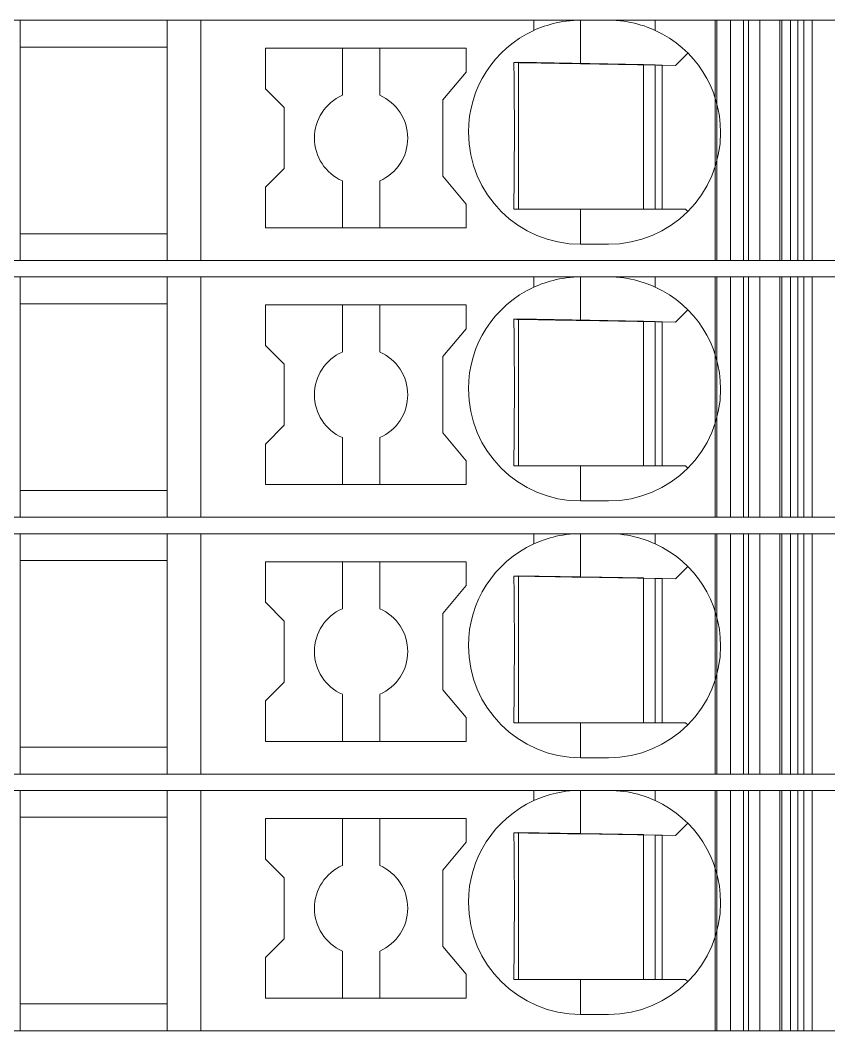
# Model space of a CAD drawing. Header units: millimetres. Extents: x 0 to 2100, y 0 to 1485.
# Drawn here: x 1258.05 to 1275.37, y 469.85 to 491.5 of the extents above; entities that cross this region are included whole.
import ezdxf
from ezdxf.enums import TextEntityAlignment as Align

# ---------------------------------------------------------------- set-up
doc = ezdxf.new("R2010")
doc.units = ezdxf.units.MM
for name, color, linetype, lineweight in [('EPLAN309', 5, 'Continuous', 5), ('EPLAN493', 5, 'Continuous', 5), ('MAIN-1', 7, 'Continuous', 5), ('MAIN-2', 7, 'Continuous', 5)]:
    doc.layers.add(name, color=color, linetype=linetype, lineweight=lineweight)
doc.styles.add('Tahoma', font='')
doc.styles.get('Tahoma').set_extended_font_data('Tahoma')

# ---------------------------------------------------------------- blocks, each defined once
blk = doc.blocks.new('EPLSYM_LibrarySPECIAL_Symbol12_Variant0_Placement8_56')
at = {"layer": 'EPLAN309', "lineweight": 13, "ltscale": 20}
blk.add_lwpolyline([(0, -5.15), (68.15, -5.15), (68.15, 0), (0, 0)], close=True, dxfattribs=at)
at = {"layer": 'EPLAN493', "color": 5, "style": 'Tahoma'}
blk.add_attdef('17_20450', text='', height=2.93475, dxfattribs=at).set_placement((0, -27.293475), align=Align.MIDDLE_RIGHT)
blk = doc.blocks.new('EPLSYM_LibrarySPECIAL_Symbol12_Variant0_Placement8_57')
at = {"layer": 'EPLAN309', "lineweight": 13, "ltscale": 20}
blk.add_lwpolyline([(0, -5.15), (68.15, -5.15), (68.15, 0), (0, 0)], close=True, dxfattribs=at)
at = {"layer": 'EPLAN493', "color": 5, "style": 'Tahoma'}
blk.add_attdef('17_20450', text='', height=2.93475, dxfattribs=at).set_placement((0, -27.293475), align=Align.MIDDLE_RIGHT)
blk = doc.blocks.new('EPLSYM_LibrarySPECIAL_Symbol12_Variant0_Placement8_58')
at = {"layer": 'EPLAN309', "lineweight": 13, "ltscale": 20}
blk.add_lwpolyline([(0, -5.15), (68.15, -5.15), (68.15, 0), (0, 0)], close=True, dxfattribs=at)
at = {"layer": 'EPLAN493', "color": 5, "style": 'Tahoma'}
blk.add_attdef('17_20450', text='', height=2.93475, dxfattribs=at).set_placement((0, -27.293475), align=Align.MIDDLE_RIGHT)
blk = doc.blocks.new('EPLSYM_LibrarySPECIAL_Symbol12_Variant0_Placement8_59')
at = {"layer": 'EPLAN309', "lineweight": 13, "ltscale": 20}
blk.add_lwpolyline([(0, -5.15), (68.15, -5.15), (68.15, 0), (0, 0)], close=True, dxfattribs=at)
at = {"layer": 'EPLAN493', "color": 5, "style": 'Tahoma'}
blk.add_attdef('17_20450', text='', height=2.93475, dxfattribs=at).set_placement((0, -27.293475), align=Align.MIDDLE_RIGHT)

msp = doc.modelspace()

# ---------------------------------------------------------------- linework, layer by layer
at = {"layer": 'MAIN-1'}
for p, q in [((1258.05, 491.5), (1261.2, 491.5)), ((1258.05, 491.5), (1258.05, 486.35)), ((1261.919, 491.5), (1261.2, 491.5)), ((1261.2, 486.35), (1261.2, 491.5)), ((1269.05, 491.5), (1261.919, 491.5)), ((1261.919, 491.5), (1261.919, 486.35)), ((1269.05, 491.5), (1270.05, 491.5)), ((1269.05, 491.282), (1269.05, 491.5)), ((1269.601, 491.458), (1269.531, 491.443)), ((1269.673, 491.47), (1269.601, 491.458)), ((1269.746, 491.481), (1269.673, 491.47)), ((1269.821, 491.489), (1269.746, 491.481)), ((1269.897, 491.495), (1269.821, 491.489)), ((1269.973, 491.499), (1269.897, 491.495)), ((1270.05, 491.5), (1269.973, 491.499)), ((1270.05, 490.568), (1270.05, 491.5)), ((1270.05, 491.5), (1270.65, 491.5)), ((1270.65, 491.5), (1270.732, 491.499)), ((1271.65, 491.5), (1270.65, 491.5)), ((1270.732, 491.499), (1270.814, 491.494)), ((1270.814, 491.494), (1270.896, 491.487)), ((1270.896, 491.487), (1270.975, 491.478)), ((1270.975, 491.478), (1271.053, 491.466)), ((1271.053, 491.466), (1271.13, 491.452)), ((1271.65, 491.5), (1274.704, 491.5)), ((1271.65, 491.282), (1271.65, 491.5)), ((1274.832, 491.5), (1274.704, 491.5)), ((1274.704, 486.35), (1274.704, 491.5)), ((1274.832, 491.5), (1275.367, 491.5)), ((1274.832, 486.35), (1274.832, 491.5)), ((1269.102, 491.305), (1269.05, 491.282)), ((1269.156, 491.327), (1269.102, 491.305)), ((1269.213, 491.349), (1269.156, 491.327)), ((1269.272, 491.37), (1269.213, 491.349)), ((1269.333, 491.39), (1269.272, 491.37)), ((1269.397, 491.409), (1269.333, 491.39)), ((1269.463, 491.427), (1269.397, 491.409)), ((1269.531, 491.443), (1269.463, 491.427)), ((1271.13, 491.452), (1271.204, 491.435)), ((1271.204, 491.435), (1271.275, 491.417)), ((1271.275, 491.417), (1271.345, 491.397)), ((1271.345, 491.397), (1271.411, 491.376)), ((1271.411, 491.376), (1271.475, 491.354)), ((1271.475, 491.354), (1271.536, 491.331)), ((1271.536, 491.331), (1271.594, 491.306)), ((1271.594, 491.306), (1271.65, 491.282)), ((1258.05, 490.925), (1261.2, 490.925)), ((1263.3, 490.9), (1263.3, 490.029)), ((1263.3, 490.9), (1267.6, 490.9)), ((1264.95, 490.9), (1264.95, 489.892)), ((1265.75, 489.892), (1265.75, 490.9)), ((1267.6, 490.389), (1267.6, 490.9)), ((1268.624, 490.592), (1268.625, 490.522)), ((1268.685, 490.591), (1268.624, 490.592)), ((1268.746, 490.59), (1268.685, 490.591)), ((1268.721, 490.591), (1268.721, 487.45)), ((1268.809, 490.589), (1268.746, 490.59)), ((1268.873, 490.588), (1268.809, 490.589)), ((1272.083, 490.533), (1272.347, 490.797)), ((1267.1, 489.793), (1267.6, 490.389)), ((1268.625, 490.522), (1268.625, 490.45)), ((1268.625, 490.45), (1268.626, 490.377)), ((1268.626, 490.377), (1268.627, 490.303)), ((1268.937, 490.587), (1268.873, 490.588)), ((1269.003, 490.586), (1268.937, 490.587)), ((1269.071, 490.585), (1269.003, 490.586)), ((1269.14, 490.584), (1269.071, 490.585)), ((1269.21, 490.582), (1269.14, 490.584)), ((1269.283, 490.581), (1269.21, 490.582)), ((1269.358, 490.58), (1269.283, 490.581)), ((1269.435, 490.579), (1269.358, 490.58)), ((1269.514, 490.577), (1269.435, 490.579)), ((1269.597, 490.576), (1269.514, 490.577)), ((1269.682, 490.575), (1269.597, 490.576)), ((1269.771, 490.573), (1269.682, 490.575)), ((1269.862, 490.571), (1269.771, 490.573)), ((1269.955, 490.57), (1269.862, 490.571)), ((1270.05, 490.568), (1269.955, 490.57)), ((1270.05, 490.568), (1272.083, 490.533)), ((1271.4, 490.545), (1271.4, 487.45)), ((1271.65, 487.45), (1271.65, 490.54)), ((1271.8, 490.538), (1271.8, 487.45)), ((1268.627, 490.303), (1268.628, 490.227)), ((1268.628, 490.227), (1268.628, 490.149)), ((1263.7, 489.629), (1263.3, 490.029)), ((1268.628, 490.149), (1268.629, 490.07)), ((1268.629, 490.07), (1268.63, 489.988)), ((1268.63, 489.988), (1268.63, 489.904)), ((1267.1, 489.793), (1267.1, 488.157)), ((1268.63, 489.904), (1268.631, 489.817)), ((1268.631, 489.817), (1268.631, 489.726)), ((1268.631, 489.726), (1268.632, 489.632)), ((1263.7, 489.629), (1263.7, 488.321)), ((1268.632, 489.632), (1268.633, 489.534)), ((1268.633, 489.534), (1268.633, 489.431)), ((1268.633, 489.431), (1268.633, 489.324)), ((1268.633, 489.324), (1268.633, 489.213)), ((1268.633, 489.213), (1268.634, 489.1)), ((1268.634, 489.1), (1268.633, 488.979)), ((1268.633, 488.979), (1268.633, 488.861)), ((1268.633, 488.861), (1268.633, 488.747)), ((1268.633, 488.747), (1268.632, 488.638)), ((1268.632, 488.534), (1268.631, 488.434)), ((1268.631, 488.434), (1268.631, 488.339)), ((1268.632, 488.638), (1268.632, 488.534)), ((1263.7, 488.321), (1263.3, 487.921)), ((1268.63, 488.248), (1268.629, 488.159)), ((1268.631, 488.339), (1268.63, 488.248)), ((1264.95, 488.058), (1264.95, 487.05)), ((1265.75, 488.058), (1265.75, 487.05)), ((1267.1, 488.157), (1267.6, 487.561)), ((1268.629, 488.159), (1268.628, 488.073)), ((1268.628, 488.073), (1268.628, 487.99)), ((1263.3, 487.921), (1263.3, 487.05)), ((1268.626, 487.829), (1268.625, 487.75)), ((1268.627, 487.908), (1268.626, 487.829)), ((1268.628, 487.99), (1268.627, 487.908)), ((1267.6, 487.05), (1267.6, 487.561)), ((1268.624, 487.598), (1268.623, 487.524)), ((1268.625, 487.75), (1268.624, 487.674)), ((1268.624, 487.674), (1268.624, 487.598)), ((1268.623, 487.524), (1268.622, 487.45)), ((1268.622, 487.45), (1268.683, 487.45)), ((1268.683, 487.45), (1268.746, 487.45)), ((1268.746, 487.45), (1268.809, 487.45)), ((1268.809, 487.45), (1268.873, 487.45)), ((1268.873, 487.45), (1268.939, 487.45)), ((1268.939, 487.45), (1269.005, 487.45)), ((1269.005, 487.45), (1269.074, 487.45)), ((1269.074, 487.45), (1269.144, 487.45)), ((1269.144, 487.45), (1269.215, 487.45)), ((1269.215, 487.45), (1269.289, 487.45)), ((1269.289, 487.45), (1269.364, 487.45)), ((1269.364, 487.45), (1269.442, 487.45)), ((1269.442, 487.45), (1269.522, 487.45)), ((1269.522, 487.45), (1269.605, 487.45)), ((1269.605, 487.45), (1269.69, 487.45)), ((1269.69, 487.45), (1269.778, 487.45)), ((1269.778, 487.45), (1269.867, 487.45)), ((1269.867, 487.45), (1269.958, 487.45)), ((1269.958, 487.45), (1270.05, 487.45)), ((1270.05, 487.45), (1272.3, 487.45)), ((1270.05, 487.45), (1270.05, 486.7)), ((1272.347, 487.403), (1272.3, 487.45)), ((1258.05, 486.925), (1261.2, 486.925)), ((1267.6, 487.05), (1263.3, 487.05)), ((1270.65, 486.7), (1270.05, 486.7)), ((1258.05, 486.35), (1261.2, 486.35)), ((1261.919, 486.35), (1261.2, 486.35)), ((1261.919, 486.35), (1274.704, 486.35)), ((1273.544, 486.35), (1273.544, 486.35)), ((1273.65, 486.35), (1273.65, 486.35)), ((1274.832, 486.35), (1274.704, 486.35)), ((1274.832, 486.35), (1275.367, 486.35)), ((1258.05, 486), (1261.2, 486)), ((1258.05, 486), (1258.05, 480.85)), ((1261.919, 486), (1261.2, 486)), ((1261.2, 480.85), (1261.2, 486)), ((1269.05, 486), (1261.919, 486)), ((1261.919, 486), (1261.919, 480.85)), ((1269.05, 486), (1270.05, 486)), ((1269.05, 485.782), (1269.05, 486)), ((1269.156, 485.827), (1269.102, 485.805)), ((1269.213, 485.849), (1269.156, 485.827)), ((1269.272, 485.87), (1269.213, 485.849)), ((1269.333, 485.89), (1269.272, 485.87)), ((1269.397, 485.909), (1269.333, 485.89)), ((1269.463, 485.927), (1269.397, 485.909)), ((1269.531, 485.943), (1269.463, 485.927)), ((1269.601, 485.958), (1269.531, 485.943)), ((1269.673, 485.97), (1269.601, 485.958)), ((1269.746, 485.981), (1269.673, 485.97)), ((1269.821, 485.989), (1269.746, 485.981)), ((1269.897, 485.995), (1269.821, 485.989)), ((1269.973, 485.999), (1269.897, 485.995)), ((1270.05, 486), (1269.973, 485.999)), ((1270.05, 485.068), (1270.05, 486)), ((1270.05, 486), (1270.65, 486)), ((1270.65, 486), (1270.732, 485.999)), ((1271.65, 486), (1270.65, 486)), ((1270.732, 485.999), (1270.814, 485.994)), ((1270.814, 485.994), (1270.896, 485.987)), ((1270.896, 485.987), (1270.975, 485.978)), ((1270.975, 485.978), (1271.053, 485.966)), ((1271.053, 485.966), (1271.13, 485.952)), ((1271.13, 485.952), (1271.204, 485.935)), ((1271.204, 485.935), (1271.275, 485.917)), ((1271.275, 485.917), (1271.345, 485.897)), ((1271.345, 485.897), (1271.411, 485.876)), ((1271.411, 485.876), (1271.475, 485.854)), ((1271.475, 485.854), (1271.536, 485.831)), ((1271.536, 485.831), (1271.594, 485.806)), ((1271.65, 486), (1274.704, 486)), ((1271.65, 485.782), (1271.65, 486)), ((1274.832, 486), (1274.704, 486)), ((1274.704, 480.85), (1274.704, 486)), ((1274.832, 486), (1275.367, 486)), ((1274.832, 480.85), (1274.832, 486)), ((1269.102, 485.805), (1269.05, 485.782)), ((1271.594, 485.806), (1271.65, 485.782)), ((1258.05, 485.425), (1261.2, 485.425)), ((1263.3, 485.4), (1263.3, 484.529)), ((1263.3, 485.4), (1267.6, 485.4)), ((1264.95, 485.4), (1264.95, 484.392)), ((1265.75, 484.392), (1265.75, 485.4)), ((1267.6, 484.889), (1267.6, 485.4)), ((1272.083, 485.033), (1272.347, 485.297)), ((1268.624, 485.092), (1268.625, 485.022)), ((1268.685, 485.091), (1268.624, 485.092)), ((1268.625, 485.022), (1268.625, 484.95)), ((1268.746, 485.09), (1268.685, 485.091)), ((1268.721, 485.091), (1268.721, 481.95)), ((1268.809, 485.089), (1268.746, 485.09)), ((1268.873, 485.088), (1268.809, 485.089)), ((1268.937, 485.087), (1268.873, 485.088)), ((1269.003, 485.086), (1268.937, 485.087)), ((1269.071, 485.085), (1269.003, 485.086)), ((1269.14, 485.084), (1269.071, 485.085)), ((1269.21, 485.082), (1269.14, 485.084)), ((1269.283, 485.081), (1269.21, 485.082)), ((1269.358, 485.08), (1269.283, 485.081)), ((1269.435, 485.079), (1269.358, 485.08)), ((1269.514, 485.077), (1269.435, 485.079)), ((1269.597, 485.076), (1269.514, 485.077)), ((1269.682, 485.075), (1269.597, 485.076)), ((1269.771, 485.073), (1269.682, 485.075)), ((1269.862, 485.071), (1269.771, 485.073)), ((1269.955, 485.07), (1269.862, 485.071)), ((1270.05, 485.068), (1269.955, 485.07)), ((1270.05, 485.068), (1272.083, 485.033)), ((1271.4, 485.045), (1271.4, 481.95)), ((1271.65, 481.95), (1271.65, 485.04)), ((1271.8, 485.038), (1271.8, 481.95)), ((1267.1, 484.293), (1267.6, 484.889)), ((1268.625, 484.95), (1268.626, 484.877)), ((1268.626, 484.877), (1268.627, 484.803)), ((1268.627, 484.803), (1268.628, 484.727)), ((1263.7, 484.129), (1263.3, 484.529)), ((1268.628, 484.727), (1268.628, 484.649)), ((1268.628, 484.649), (1268.629, 484.57)), ((1268.629, 484.57), (1268.63, 484.488)), ((1268.63, 484.488), (1268.63, 484.404)), ((1268.63, 484.404), (1268.631, 484.317)), ((1268.631, 484.317), (1268.631, 484.226)), ((1263.7, 484.129), (1263.7, 482.821)), ((1267.1, 484.293), (1267.1, 482.657)), ((1268.631, 484.226), (1268.632, 484.132)), ((1268.632, 484.132), (1268.633, 484.034)), ((1268.633, 484.034), (1268.633, 483.931)), ((1268.633, 483.931), (1268.633, 483.824)), ((1268.633, 483.824), (1268.633, 483.713)), ((1268.633, 483.713), (1268.634, 483.6)), ((1268.634, 483.6), (1268.633, 483.479)), ((1268.633, 483.479), (1268.633, 483.361)), ((1268.633, 483.247), (1268.632, 483.138)), ((1268.633, 483.361), (1268.633, 483.247)), ((1268.632, 483.034), (1268.631, 482.934)), ((1268.632, 483.138), (1268.632, 483.034)), ((1263.7, 482.821), (1263.3, 482.421)), ((1268.631, 482.839), (1268.63, 482.748)), ((1268.631, 482.934), (1268.631, 482.839)), ((1267.1, 482.657), (1267.6, 482.061)), ((1268.629, 482.659), (1268.628, 482.573)), ((1268.63, 482.748), (1268.629, 482.659)), ((1263.3, 482.421), (1263.3, 481.55)), ((1264.95, 482.558), (1264.95, 481.55)), ((1265.75, 482.558), (1265.75, 481.55)), ((1268.627, 482.408), (1268.626, 482.329)), ((1268.628, 482.49), (1268.627, 482.408)), ((1268.628, 482.573), (1268.628, 482.49)), ((1268.625, 482.25), (1268.624, 482.174)), ((1268.624, 482.174), (1268.624, 482.098)), ((1268.626, 482.329), (1268.625, 482.25)), ((1267.6, 481.55), (1267.6, 482.061)), ((1268.623, 482.024), (1268.622, 481.95)), ((1268.622, 481.95), (1268.683, 481.95)), ((1268.624, 482.098), (1268.623, 482.024)), ((1268.683, 481.95), (1268.746, 481.95)), ((1268.746, 481.95), (1268.809, 481.95)), ((1268.809, 481.95), (1268.873, 481.95)), ((1268.873, 481.95), (1268.939, 481.95)), ((1268.939, 481.95), (1269.005, 481.95)), ((1269.005, 481.95), (1269.074, 481.95)), ((1269.074, 481.95), (1269.144, 481.95)), ((1269.144, 481.95), (1269.215, 481.95)), ((1269.215, 481.95), (1269.289, 481.95)), ((1269.289, 481.95), (1269.364, 481.95)), ((1269.364, 481.95), (1269.442, 481.95)), ((1269.442, 481.95), (1269.522, 481.95)), ((1269.522, 481.95), (1269.605, 481.95)), ((1269.605, 481.95), (1269.69, 481.95)), ((1269.69, 481.95), (1269.778, 481.95)), ((1269.778, 481.95), (1269.867, 481.95)), ((1269.867, 481.95), (1269.958, 481.95)), ((1269.958, 481.95), (1270.05, 481.95)), ((1270.05, 481.95), (1272.3, 481.95)), ((1270.05, 481.95), (1270.05, 481.2)), ((1272.347, 481.903), (1272.3, 481.95)), ((1267.6, 481.55), (1263.3, 481.55)), ((1258.05, 481.425), (1261.2, 481.425)), ((1270.65, 481.2), (1270.05, 481.2)), ((1258.05, 480.85), (1261.2, 480.85)), ((1261.919, 480.85), (1261.2, 480.85)), ((1261.919, 480.85), (1274.704, 480.85)), ((1273.544, 480.85), (1273.544, 480.85)), ((1273.65, 480.85), (1273.65, 480.85)), ((1274.832, 480.85), (1274.704, 480.85)), ((1274.832, 480.85), (1275.367, 480.85)), ((1258.05, 480.5), (1261.2, 480.5)), ((1258.05, 480.5), (1258.05, 475.35)), ((1261.919, 480.5), (1261.2, 480.5)), ((1261.2, 475.35), (1261.2, 480.5)), ((1269.05, 480.5), (1261.919, 480.5)), ((1261.919, 480.5), (1261.919, 475.35)), ((1269.05, 480.5), (1270.05, 480.5)), ((1269.05, 480.282), (1269.05, 480.5)), ((1269.463, 480.427), (1269.397, 480.409)), ((1269.531, 480.443), (1269.463, 480.427)), ((1269.601, 480.458), (1269.531, 480.443)), ((1269.673, 480.47), (1269.601, 480.458)), ((1269.746, 480.481), (1269.673, 480.47)), ((1269.821, 480.489), (1269.746, 480.481)), ((1269.897, 480.495), (1269.821, 480.489)), ((1269.973, 480.499), (1269.897, 480.495)), ((1270.05, 480.5), (1269.973, 480.499)), ((1270.05, 479.568), (1270.05, 480.5)), ((1270.05, 480.5), (1270.65, 480.5)), ((1270.65, 480.5), (1270.732, 480.499)), ((1271.65, 480.5), (1270.65, 480.5)), ((1270.732, 480.499), (1270.814, 480.494)), ((1270.814, 480.494), (1270.896, 480.487)), ((1270.896, 480.487), (1270.975, 480.478)), ((1270.975, 480.478), (1271.053, 480.466)), ((1271.053, 480.466), (1271.13, 480.452)), ((1271.13, 480.452), (1271.204, 480.435)), ((1271.204, 480.435), (1271.275, 480.417)), ((1271.275, 480.417), (1271.345, 480.397)), ((1271.65, 480.5), (1274.704, 480.5)), ((1271.65, 480.282), (1271.65, 480.5)), ((1274.832, 480.5), (1274.704, 480.5)), ((1274.704, 475.35), (1274.704, 480.5)), ((1274.832, 480.5), (1275.367, 480.5)), ((1274.832, 475.35), (1274.832, 480.5)), ((1269.102, 480.305), (1269.05, 480.282)), ((1269.156, 480.327), (1269.102, 480.305)), ((1269.213, 480.349), (1269.156, 480.327)), ((1269.272, 480.37), (1269.213, 480.349)), ((1269.333, 480.39), (1269.272, 480.37)), ((1269.397, 480.409), (1269.333, 480.39)), ((1271.345, 480.397), (1271.411, 480.376)), ((1271.411, 480.376), (1271.475, 480.354)), ((1271.475, 480.354), (1271.536, 480.331)), ((1271.536, 480.331), (1271.594, 480.306)), ((1271.594, 480.306), (1271.65, 480.282)), ((1258.05, 479.925), (1261.2, 479.925)), ((1263.3, 479.9), (1263.3, 479.029)), ((1263.3, 479.9), (1267.6, 479.9)), ((1264.95, 479.9), (1264.95, 478.892)), ((1265.75, 478.892), (1265.75, 479.9)), ((1267.6, 479.389), (1267.6, 479.9)), ((1272.083, 479.533), (1272.347, 479.797)), ((1268.624, 479.592), (1268.625, 479.522)), ((1268.685, 479.591), (1268.624, 479.592)), ((1268.746, 479.59), (1268.685, 479.591)), ((1268.721, 479.591), (1268.721, 476.45)), ((1268.809, 479.589), (1268.746, 479.59)), ((1268.873, 479.588), (1268.809, 479.589)), ((1268.937, 479.587), (1268.873, 479.588)), ((1269.003, 479.586), (1268.937, 479.587)), ((1269.071, 479.585), (1269.003, 479.586)), ((1269.14, 479.584), (1269.071, 479.585)), ((1269.21, 479.582), (1269.14, 479.584)), ((1269.283, 479.581), (1269.21, 479.582)), ((1269.358, 479.58), (1269.283, 479.581)), ((1269.435, 479.579), (1269.358, 479.58)), ((1269.514, 479.577), (1269.435, 479.579)), ((1269.597, 479.576), (1269.514, 479.577)), ((1269.682, 479.575), (1269.597, 479.576)), ((1269.771, 479.573), (1269.682, 479.575)), ((1269.862, 479.571), (1269.771, 479.573)), ((1269.955, 479.57), (1269.862, 479.571)), ((1270.05, 479.568), (1269.955, 479.57)), ((1270.05, 479.568), (1272.083, 479.533)), ((1267.1, 478.793), (1267.6, 479.389)), ((1268.625, 479.522), (1268.625, 479.45)), ((1268.625, 479.45), (1268.626, 479.377)), ((1268.626, 479.377), (1268.627, 479.303)), ((1271.4, 479.545), (1271.4, 476.45)), ((1271.65, 476.45), (1271.65, 479.54)), ((1271.8, 479.538), (1271.8, 476.45)), ((1268.627, 479.303), (1268.628, 479.227)), ((1268.628, 479.227), (1268.628, 479.149)), ((1268.628, 479.149), (1268.629, 479.07)), ((1263.7, 478.629), (1263.3, 479.029)), ((1268.629, 479.07), (1268.63, 478.988)), ((1268.63, 478.988), (1268.63, 478.904)), ((1268.63, 478.904), (1268.631, 478.817)), ((1267.1, 478.793), (1267.1, 477.157)), ((1268.631, 478.817), (1268.631, 478.726)), ((1268.631, 478.726), (1268.632, 478.632)), ((1263.7, 478.629), (1263.7, 477.321)), ((1268.632, 478.632), (1268.633, 478.534)), ((1268.633, 478.534), (1268.633, 478.431)), ((1268.633, 478.431), (1268.633, 478.324)), ((1268.633, 478.324), (1268.633, 478.213)), ((1268.633, 478.213), (1268.634, 478.1)), ((1268.634, 478.1), (1268.633, 477.979)), ((1268.633, 477.979), (1268.633, 477.861)), ((1268.633, 477.861), (1268.633, 477.747)), ((1268.633, 477.747), (1268.632, 477.638)), ((1268.632, 477.638), (1268.632, 477.534)), ((1268.632, 477.534), (1268.631, 477.434)), ((1268.631, 477.434), (1268.631, 477.339)), ((1263.7, 477.321), (1263.3, 476.921)), ((1268.63, 477.248), (1268.629, 477.159)), ((1268.631, 477.339), (1268.63, 477.248)), ((1264.95, 477.058), (1264.95, 476.05)), ((1265.75, 477.058), (1265.75, 476.05)), ((1267.1, 477.157), (1267.6, 476.561)), ((1268.628, 476.99), (1268.627, 476.908)), ((1268.629, 477.159), (1268.628, 477.073)), ((1268.628, 477.073), (1268.628, 476.99)), ((1263.3, 476.921), (1263.3, 476.05)), ((1268.625, 476.75), (1268.624, 476.674)), ((1268.626, 476.829), (1268.625, 476.75)), ((1268.627, 476.908), (1268.626, 476.829)), ((1267.6, 476.05), (1267.6, 476.561)), ((1268.623, 476.524), (1268.622, 476.45)), ((1268.624, 476.598), (1268.623, 476.524)), ((1268.624, 476.674), (1268.624, 476.598)), ((1268.622, 476.45), (1268.683, 476.45)), ((1268.683, 476.45), (1268.746, 476.45)), ((1268.746, 476.45), (1268.809, 476.45)), ((1268.809, 476.45), (1268.873, 476.45)), ((1268.873, 476.45), (1268.939, 476.45)), ((1268.939, 476.45), (1269.005, 476.45)), ((1269.005, 476.45), (1269.074, 476.45)), ((1269.074, 476.45), (1269.144, 476.45)), ((1269.144, 476.45), (1269.215, 476.45)), ((1269.215, 476.45), (1269.289, 476.45)), ((1269.289, 476.45), (1269.364, 476.45)), ((1269.364, 476.45), (1269.442, 476.45)), ((1269.442, 476.45), (1269.522, 476.45)), ((1269.522, 476.45), (1269.605, 476.45)), ((1269.605, 476.45), (1269.69, 476.45)), ((1269.69, 476.45), (1269.778, 476.45)), ((1269.778, 476.45), (1269.867, 476.45)), ((1269.867, 476.45), (1269.958, 476.45)), ((1269.958, 476.45), (1270.05, 476.45)), ((1270.05, 476.45), (1272.3, 476.45)), ((1270.05, 476.45), (1270.05, 475.7)), ((1272.347, 476.403), (1272.3, 476.45)), ((1258.05, 475.925), (1261.2, 475.925)), ((1267.6, 476.05), (1263.3, 476.05)), ((1270.65, 475.7), (1270.05, 475.7)), ((1258.05, 475.35), (1261.2, 475.35)), ((1261.919, 475.35), (1261.2, 475.35)), ((1261.919, 475.35), (1274.704, 475.35)), ((1273.544, 475.35), (1273.544, 475.35)), ((1273.65, 475.35), (1273.65, 475.35)), ((1274.832, 475.35), (1274.704, 475.35)), ((1274.832, 475.35), (1275.367, 475.35)), ((1258.05, 475), (1261.2, 475)), ((1258.05, 475), (1258.05, 469.85)), ((1261.919, 475), (1261.2, 475)), ((1261.2, 469.85), (1261.2, 475)), ((1269.05, 475), (1261.919, 475)), ((1261.919, 475), (1261.919, 469.85)), ((1269.05, 475), (1270.05, 475)), ((1269.05, 474.782), (1269.05, 475)), ((1269.102, 474.805), (1269.05, 474.782)), ((1269.156, 474.827), (1269.102, 474.805)), ((1269.213, 474.849), (1269.156, 474.827)), ((1269.272, 474.87), (1269.213, 474.849)), ((1269.333, 474.89), (1269.272, 474.87)), ((1269.397, 474.909), (1269.333, 474.89)), ((1269.463, 474.927), (1269.397, 474.909)), ((1269.531, 474.943), (1269.463, 474.927)), ((1269.601, 474.958), (1269.531, 474.943)), ((1269.673, 474.97), (1269.601, 474.958)), ((1269.746, 474.981), (1269.673, 474.97)), ((1269.821, 474.989), (1269.746, 474.981)), ((1269.897, 474.995), (1269.821, 474.989)), ((1269.973, 474.999), (1269.897, 474.995)), ((1270.05, 475), (1269.973, 474.999)), ((1270.05, 474.068), (1270.05, 475)), ((1270.05, 475), (1270.65, 475)), ((1270.65, 475), (1270.732, 474.999)), ((1271.65, 475), (1270.65, 475)), ((1270.732, 474.999), (1270.814, 474.994)), ((1270.814, 474.994), (1270.896, 474.987)), ((1270.896, 474.987), (1270.975, 474.978)), ((1270.975, 474.978), (1271.053, 474.966)), ((1271.053, 474.966), (1271.13, 474.952)), ((1271.13, 474.952), (1271.204, 474.935)), ((1271.204, 474.935), (1271.275, 474.917)), ((1271.275, 474.917), (1271.345, 474.897)), ((1271.345, 474.897), (1271.411, 474.876)), ((1271.411, 474.876), (1271.475, 474.854)), ((1271.475, 474.854), (1271.536, 474.831)), ((1271.536, 474.831), (1271.594, 474.806)), ((1271.594, 474.806), (1271.65, 474.782)), ((1271.65, 475), (1274.704, 475)), ((1271.65, 474.782), (1271.65, 475)), ((1274.832, 475), (1274.704, 475)), ((1274.704, 469.85), (1274.704, 475)), ((1274.832, 475), (1275.367, 475)), ((1274.832, 469.85), (1274.832, 475)), ((1258.05, 474.425), (1261.2, 474.425)), ((1263.3, 474.4), (1263.3, 473.529)), ((1263.3, 474.4), (1267.6, 474.4)), ((1264.95, 474.4), (1264.95, 473.392)), ((1265.75, 473.392), (1265.75, 474.4)), ((1267.6, 473.889), (1267.6, 474.4)), ((1272.083, 474.033), (1272.347, 474.297)), ((1268.624, 474.092), (1268.625, 474.022)), ((1268.685, 474.091), (1268.624, 474.092)), ((1268.625, 474.022), (1268.625, 473.95)), ((1268.625, 473.95), (1268.626, 473.877)), ((1268.746, 474.09), (1268.685, 474.091)), ((1268.721, 474.091), (1268.721, 470.95)), ((1268.809, 474.089), (1268.746, 474.09)), ((1268.873, 474.088), (1268.809, 474.089)), ((1268.937, 474.087), (1268.873, 474.088)), ((1269.003, 474.086), (1268.937, 474.087)), ((1269.071, 474.085), (1269.003, 474.086)), ((1269.14, 474.084), (1269.071, 474.085)), ((1269.21, 474.082), (1269.14, 474.084)), ((1269.283, 474.081), (1269.21, 474.082)), ((1269.358, 474.08), (1269.283, 474.081)), ((1269.435, 474.079), (1269.358, 474.08)), ((1269.514, 474.077), (1269.435, 474.079)), ((1269.597, 474.076), (1269.514, 474.077)), ((1269.682, 474.075), (1269.597, 474.076)), ((1269.771, 474.073), (1269.682, 474.075)), ((1269.862, 474.071), (1269.771, 474.073)), ((1269.955, 474.07), (1269.862, 474.071)), ((1270.05, 474.068), (1269.955, 474.07)), ((1270.05, 474.068), (1272.083, 474.033)), ((1271.4, 474.045), (1271.4, 470.95)), ((1271.65, 470.95), (1271.65, 474.04)), ((1271.8, 474.038), (1271.8, 470.95)), ((1267.1, 473.293), (1267.6, 473.889)), ((1268.626, 473.877), (1268.627, 473.803)), ((1268.627, 473.803), (1268.628, 473.727)), ((1268.628, 473.727), (1268.628, 473.649)), ((1263.7, 473.129), (1263.3, 473.529)), ((1268.628, 473.649), (1268.629, 473.57)), ((1268.629, 473.57), (1268.63, 473.488)), ((1268.63, 473.488), (1268.63, 473.404)), ((1267.1, 473.293), (1267.1, 471.657)), ((1268.63, 473.404), (1268.631, 473.317)), ((1268.631, 473.317), (1268.631, 473.226)), ((1263.7, 473.129), (1263.7, 471.821)), ((1268.631, 473.226), (1268.632, 473.132)), ((1268.632, 473.132), (1268.633, 473.034)), ((1268.633, 473.034), (1268.633, 472.931)), ((1268.633, 472.931), (1268.633, 472.824)), ((1268.633, 472.824), (1268.633, 472.713)), ((1268.633, 472.713), (1268.634, 472.6)), ((1268.634, 472.6), (1268.633, 472.479)), ((1268.633, 472.479), (1268.633, 472.361)), ((1268.633, 472.247), (1268.632, 472.138)), ((1268.633, 472.361), (1268.633, 472.247)), ((1268.632, 472.034), (1268.631, 471.934)), ((1268.632, 472.138), (1268.632, 472.034)), ((1263.7, 471.821), (1263.3, 471.421)), ((1268.631, 471.839), (1268.63, 471.748)), ((1268.631, 471.934), (1268.631, 471.839)), ((1264.95, 471.558), (1264.95, 470.55)), ((1265.75, 471.558), (1265.75, 470.55)), ((1267.1, 471.657), (1267.6, 471.061)), ((1268.629, 471.659), (1268.628, 471.573)), ((1268.628, 471.573), (1268.628, 471.49)), ((1268.63, 471.748), (1268.629, 471.659)), ((1263.3, 471.421), (1263.3, 470.55)), ((1268.626, 471.329), (1268.625, 471.25)), ((1268.627, 471.408), (1268.626, 471.329)), ((1268.628, 471.49), (1268.627, 471.408)), ((1268.625, 471.25), (1268.624, 471.174)), ((1268.624, 471.174), (1268.624, 471.098)), ((1267.6, 470.55), (1267.6, 471.061)), ((1268.623, 471.024), (1268.622, 470.95)), ((1268.622, 470.95), (1268.683, 470.95)), ((1268.624, 471.098), (1268.623, 471.024)), ((1268.683, 470.95), (1268.746, 470.95)), ((1268.746, 470.95), (1268.809, 470.95)), ((1268.809, 470.95), (1268.873, 470.95)), ((1268.873, 470.95), (1268.939, 470.95)), ((1268.939, 470.95), (1269.005, 470.95)), ((1269.005, 470.95), (1269.074, 470.95)), ((1269.074, 470.95), (1269.144, 470.95)), ((1269.144, 470.95), (1269.215, 470.95)), ((1269.215, 470.95), (1269.289, 470.95)), ((1269.289, 470.95), (1269.364, 470.95)), ((1269.364, 470.95), (1269.442, 470.95)), ((1269.442, 470.95), (1269.522, 470.95)), ((1269.522, 470.95), (1269.605, 470.95)), ((1269.605, 470.95), (1269.69, 470.95)), ((1269.69, 470.95), (1269.778, 470.95)), ((1269.778, 470.95), (1269.867, 470.95)), ((1269.867, 470.95), (1269.958, 470.95)), ((1269.958, 470.95), (1270.05, 470.95)), ((1270.05, 470.95), (1272.3, 470.95)), ((1270.05, 470.95), (1270.05, 470.2)), ((1272.347, 470.903), (1272.3, 470.95)), ((1267.6, 470.55), (1263.3, 470.55)), ((1258.05, 470.425), (1261.2, 470.425)), ((1270.65, 470.2), (1270.05, 470.2)), ((1258.05, 469.85), (1261.2, 469.85)), ((1261.919, 469.85), (1261.2, 469.85)), ((1261.919, 469.85), (1274.704, 469.85)), ((1273.544, 469.85), (1273.544, 469.85)), ((1273.65, 469.85), (1273.65, 469.85)), ((1274.832, 469.85), (1274.704, 469.85)), ((1274.832, 469.85), (1275.367, 469.85))]:
    msp.add_line(p, q, dxfattribs=at)
for centre, radius, start, end in [((1270.05, 489.1), 2.4, 114.6244, 180), ((1270.65, 489.1), 2.4, 0, 65.3756), ((1265.35, 488.975), 1, 113.5782, 180), ((1265.35, 488.975), 1, 0, 66.4218), ((1270.05, 489.1), 2.4, 180, 270), ((1270.65, 489.1), 2.4, 270, 0), ((1265.35, 488.975), 1, 180, 246.4218), ((1265.35, 488.975), 1, 293.5782, 0), ((1270.05, 483.6), 2.4, 114.6244, 180), ((1270.65, 483.6), 2.4, 0, 65.3756), ((1265.35, 483.475), 1, 113.5782, 180), ((1265.35, 483.475), 1, 0, 66.4218), ((1265.35, 483.475), 1, 180, 246.4218), ((1265.35, 483.475), 1, 293.5782, 0), ((1270.05, 483.6), 2.4, 180, 270), ((1270.65, 483.6), 2.4, 270, 0), ((1270.05, 478.1), 2.4, 114.6244, 180), ((1270.65, 478.1), 2.4, 0, 65.3756), ((1265.35, 477.975), 1, 113.5782, 180), ((1265.35, 477.975), 1, 0, 66.4218), ((1270.05, 478.1), 2.4, 180, 270), ((1270.65, 478.1), 2.4, 270, 0), ((1265.35, 477.975), 1, 180, 246.4218), ((1265.35, 477.975), 1, 293.5782, 0), ((1270.05, 472.6), 2.4, 114.6244, 180), ((1270.65, 472.6), 2.4, 0, 65.3756), ((1265.35, 472.475), 1, 113.5782, 180), ((1265.35, 472.475), 1, 0, 66.4218), ((1265.35, 472.475), 1, 180, 246.4218), ((1265.35, 472.475), 1, 293.5782, 0), ((1270.05, 472.6), 2.4, 180, 270), ((1270.65, 472.6), 2.4, 270, 0)]:
    msp.add_arc(centre, radius, start, end, dxfattribs=at)
at = {"layer": 'MAIN-2'}
for p, q in [((1272.931, 486.35), (1272.931, 491.5)), ((1272.971, 491.5), (1272.971, 486.35)), ((1273.262, 491.5), (1273.262, 486.35)), ((1273.544, 486.35), (1273.544, 491.5)), ((1273.65, 486.35), (1273.65, 491.5)), ((1273.891, 491.5), (1273.891, 486.35)), ((1274.316, 491.5), (1274.316, 486.35)), ((1274.361, 491.5), (1274.361, 486.35)), ((1274.363, 486.35), (1274.363, 491.5)), ((1274.55, 491.5), (1274.55, 486.35)), ((1275.008, 486.35), (1275.008, 491.5)), ((1268.721, 490.6), (1268.624, 490.592)), ((1268.721, 490.6), (1268.721, 490.591)), ((1271.4, 490.553), (1268.721, 490.6)), ((1271.4, 490.548), (1271.4, 490.553)), ((1271.65, 490.543), (1271.4, 490.548)), ((1271.4, 490.548), (1271.4, 490.545)), ((1271.65, 490.543), (1271.65, 490.542)), ((1271.8, 490.539), (1271.65, 490.542)), ((1271.65, 490.54), (1271.65, 490.542)), ((1271.8, 490.538), (1271.8, 490.539)), ((1271.8, 490.538), (1272.083, 490.533)), ((1271.8, 490.538), (1271.8, 490.538)), ((1271.4, 487.45), (1271.4, 487.45)), ((1271.65, 487.45), (1271.65, 487.45)), ((1272.347, 487.403), (1272.347, 487.403)), ((1272.931, 480.85), (1272.931, 486)), ((1272.971, 486), (1272.971, 480.85)), ((1273.262, 486), (1273.262, 480.85)), ((1273.544, 480.85), (1273.544, 486)), ((1273.65, 480.85), (1273.65, 486)), ((1273.891, 486), (1273.891, 480.85)), ((1274.316, 486), (1274.316, 480.85)), ((1274.361, 486), (1274.361, 480.85)), ((1274.363, 480.85), (1274.363, 486)), ((1274.55, 486), (1274.55, 480.85)), ((1275.008, 480.85), (1275.008, 486)), ((1268.721, 485.1), (1268.624, 485.092)), ((1268.721, 485.1), (1268.721, 485.091)), ((1271.4, 485.053), (1268.721, 485.1)), ((1271.4, 485.048), (1271.4, 485.053)), ((1271.65, 485.043), (1271.4, 485.048)), ((1271.4, 485.048), (1271.4, 485.045)), ((1271.65, 485.043), (1271.65, 485.042)), ((1271.8, 485.039), (1271.65, 485.042)), ((1271.65, 485.04), (1271.65, 485.042)), ((1271.8, 485.038), (1271.8, 485.039)), ((1271.8, 485.038), (1272.083, 485.033)), ((1271.8, 485.038), (1271.8, 485.038)), ((1271.4, 481.95), (1271.4, 481.95)), ((1271.65, 481.95), (1271.65, 481.95)), ((1272.347, 481.903), (1272.347, 481.903)), ((1272.931, 475.35), (1272.931, 480.5)), ((1272.971, 480.5), (1272.971, 475.35)), ((1273.262, 480.5), (1273.262, 475.35)), ((1273.544, 475.35), (1273.544, 480.5)), ((1273.65, 475.35), (1273.65, 480.5)), ((1273.891, 480.5), (1273.891, 475.35)), ((1274.316, 480.5), (1274.316, 475.35)), ((1274.361, 480.5), (1274.361, 475.35)), ((1274.363, 475.35), (1274.363, 480.5)), ((1274.55, 480.5), (1274.55, 475.35)), ((1275.008, 475.35), (1275.008, 480.5)), ((1268.721, 479.6), (1268.624, 479.592)), ((1268.721, 479.6), (1268.721, 479.591)), ((1271.4, 479.553), (1268.721, 479.6)), ((1271.4, 479.548), (1271.4, 479.553)), ((1271.65, 479.543), (1271.4, 479.548)), ((1271.4, 479.548), (1271.4, 479.545)), ((1271.65, 479.543), (1271.65, 479.542)), ((1271.8, 479.539), (1271.65, 479.542)), ((1271.65, 479.54), (1271.65, 479.542)), ((1271.8, 479.538), (1271.8, 479.539)), ((1271.8, 479.538), (1272.083, 479.533)), ((1271.8, 479.538), (1271.8, 479.538)), ((1271.4, 476.45), (1271.4, 476.45)), ((1271.65, 476.45), (1271.65, 476.45)), ((1272.347, 476.403), (1272.347, 476.403)), ((1272.931, 469.85), (1272.931, 475)), ((1272.971, 475), (1272.971, 469.85)), ((1273.262, 475), (1273.262, 469.85)), ((1273.544, 469.85), (1273.544, 475)), ((1273.65, 469.85), (1273.65, 475)), ((1273.891, 475), (1273.891, 469.85)), ((1274.316, 475), (1274.316, 469.85)), ((1274.361, 475), (1274.361, 469.85)), ((1274.363, 469.85), (1274.363, 475)), ((1274.55, 475), (1274.55, 469.85)), ((1275.008, 469.85), (1275.008, 475)), ((1268.721, 474.1), (1268.624, 474.092)), ((1268.721, 474.1), (1268.721, 474.091)), ((1271.4, 474.053), (1268.721, 474.1)), ((1271.4, 474.048), (1271.4, 474.053)), ((1271.65, 474.043), (1271.4, 474.048)), ((1271.4, 474.048), (1271.4, 474.045)), ((1271.65, 474.043), (1271.65, 474.042)), ((1271.8, 474.039), (1271.65, 474.042)), ((1271.65, 474.04), (1271.65, 474.042)), ((1271.8, 474.038), (1271.8, 474.039)), ((1271.8, 474.038), (1272.083, 474.033)), ((1271.8, 474.038), (1271.8, 474.038)), ((1271.4, 470.95), (1271.4, 470.95)), ((1271.65, 470.95), (1271.65, 470.95)), ((1272.347, 470.903), (1272.347, 470.903))]:
    msp.add_line(p, q, dxfattribs=at)

# ---------------------------------------------------------------- block references
for name, p in [('EPLSYM_LibrarySPECIAL_Symbol12_Variant0_Placement8_56', (1222, 491.5)), ('EPLSYM_LibrarySPECIAL_Symbol12_Variant0_Placement8_57', (1222, 486)), ('EPLSYM_LibrarySPECIAL_Symbol12_Variant0_Placement8_58', (1222, 480.5)), ('EPLSYM_LibrarySPECIAL_Symbol12_Variant0_Placement8_59', (1222, 475))]:
    msp.add_blockref(name, p)

doc.saveas('drawing.dxf')
